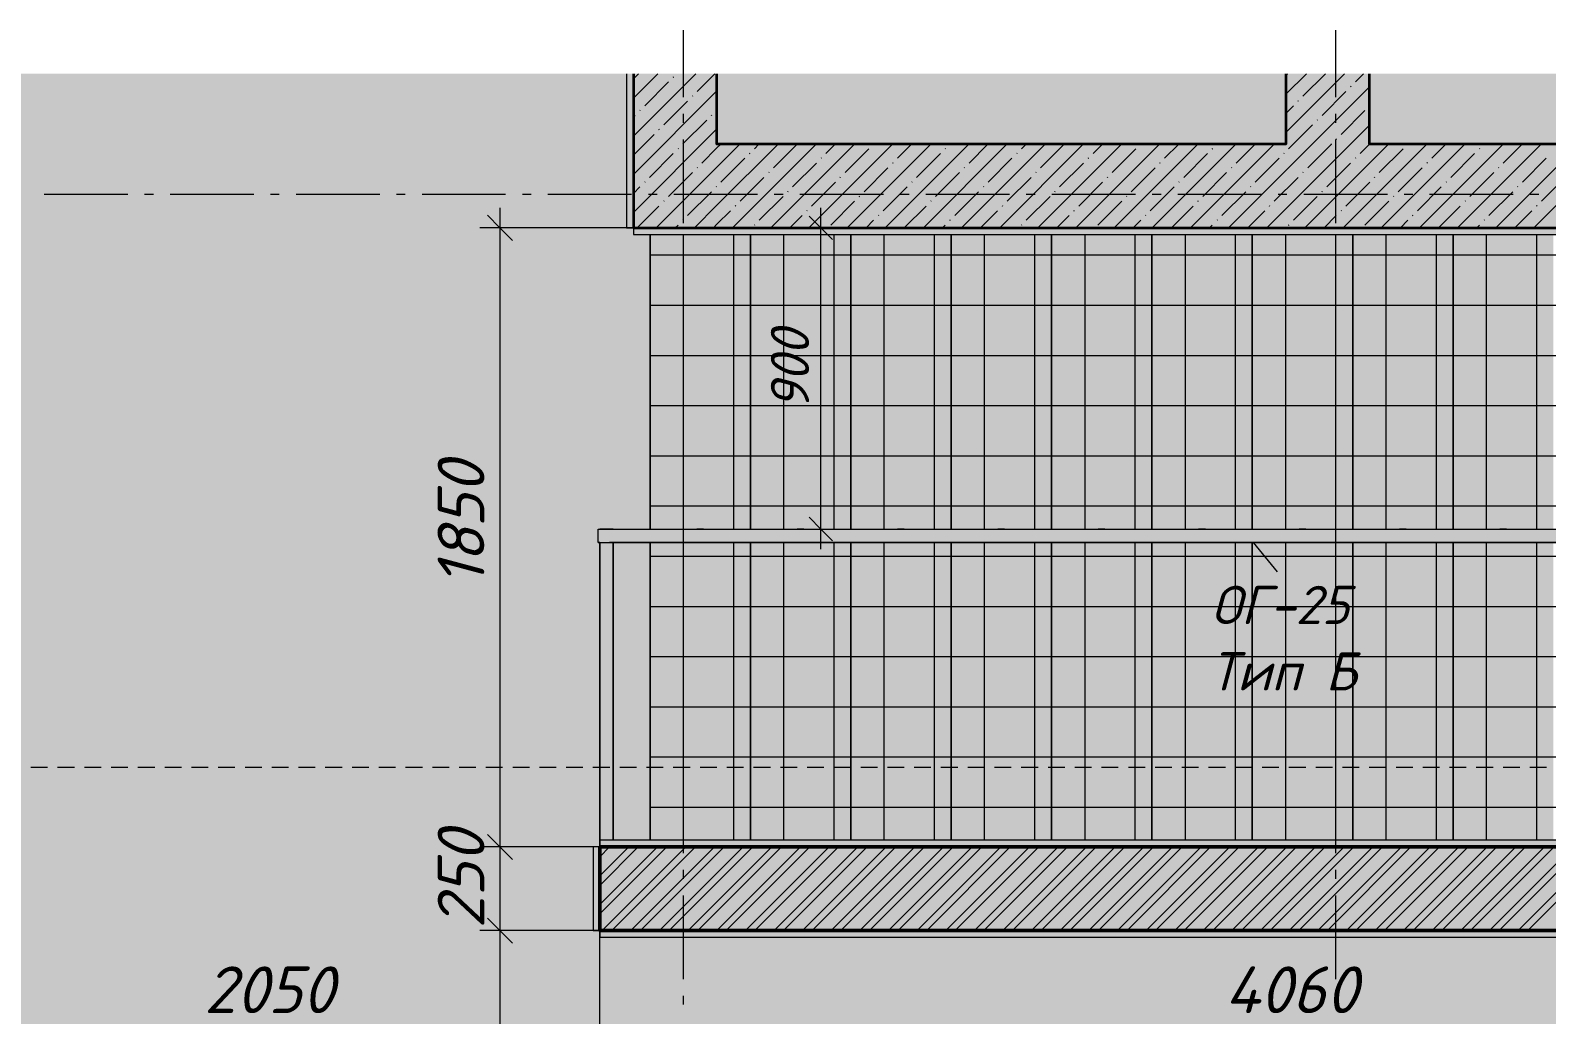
# Model space of a CAD drawing. Header units: millimetres. Extents: x -81576 to 1046824, y -248937 to 691537.
# Drawn here: x -21562 to -12498, y 641404 to 647287 of the extents above; entities that cross this region are included whole.
import ezdxf

# ---------------------------------------------------------------- set-up
doc = ezdxf.new("R2010")
doc.units = ezdxf.units.MM
doc.layers.add('PDF _Геометрия', color=7, linetype='Continuous', true_color=0x1d1d1d)
doc.layers.add('PDF _Сплошная заливка', color=7, linetype='Continuous', true_color=0xffffff)
doc.layers.add('PDF _Текст', color=7, linetype='Continuous')
doc.styles.add('PDF ISOCPEUR Italic', font='isocpeui.ttf')

msp = doc.modelspace()

# ---------------------------------------------------------------- hatches: boundary and pattern name
at = {"layer": 'PDF _Сплошная заливка', "true_color": 0x636466, "transparency": 33554559}
h = msp.add_hatch(color=251, dxfattribs=at)
h.paths.add_polyline_path([(-10406.1, 638384), (-5934, 638384), (-5934, 638586.5), (-23822.4, 638586.5), (-23822.4, 638384), (-14878.2, 638384)], flags=0)
h.paths.add_polyline_path([(-22247.8, 638806.5), (-22247.8, 639306.5), (-22257.8, 639306.5), (-22257.8, 638806.5)], flags=0)
h.paths.add_polyline_path([(-10406.1, 639346.5), (-10076.4, 639346.5), (-10592.5, 640453.2), (-10786.9, 640500.4), (-10503.7, 640632.5), (-10698.1, 640679.7), (-11232.9, 641826.5), (-10057.8, 641826.5), (-10057.8, 641866.5), (-18157.8, 641866.5), (-18157.8, 641906.5), (-18197.8, 641906.5), (-18197.8, 642406.5), (-18157.8, 642406.5), (-18157.8, 644226.5), (-18168.5, 644226.5), (-18168.5, 644306.5), (-17857.8, 644306.5), (-17857.8, 646066.5), (-17957.8, 646066.5), (-17957.8, 646106.5), (-17997.8, 646106.5), (-17997.8, 647027.7), (-22217.8, 647027.7), (-22217.8, 639346.5), (-10503.7, 639346.5)], flags=0)
h.paths.add_polyline_path([(-6497.9, 642925.8), (-6517.8, 643058.4), (-6517.8, 642925.8)], flags=0)
h.paths.add_polyline_path([(-6017.8, 639346.5), (-5934, 639346.5), (-5934, 646066.5), (-6517.8, 646066.5), (-6517.8, 643259.5), (-6447.9, 643259.5), (-6497.9, 642925.8), (-6282, 642925.8), (-6282, 642839.1), (-6517.8, 642839.1), (-6517.8, 639846.5), (-6057.8, 639846.5), (-6057.8, 639806.5), (-6017.8, 639806.5)], flags=0)
h.paths.add_polyline_path([(-23297.8, 639346.5), (-23297.8, 639806.5), (-23257.8, 639806.5), (-23257.8, 639846.5), (-22797.8, 639846.5), (-22797.8, 647027.7), (-23822.4, 647027.7), (-23822.4, 639346.5)], flags=0)
h.paths.add_polyline_path([(-18077.8, 642446.5), (-17857.8, 642446.5), (-17857.8, 644226.5), (-18077.8, 644226.5), (-18077.8, 642705.9)], flags=0)
h.paths.add_polyline_path([(-23240, 642925.8), (-23290, 643259.5), (-23190, 643259.5)], flags=0)
h.paths.add_polyline_path([(-23257.8, 642839.1), (-23455.9, 642839.1), (-23455.9, 642925.8), (-22805.9, 642925.8), (-22805.9, 642839.1)], flags=0)
h.paths.add_polyline_path([(-17457.8, 646606.5), (-14057.8, 646606.5), (-14057.8, 647027.7), (-17457.8, 647027.7)], flags=0)
h.paths.add_polyline_path([(-8170.1, 646606.5), (-7057.8, 646606.5), (-7057.8, 647027.7), (-13557.8, 647027.7), (-13557.8, 646606.5), (-10057.8, 646606.5)], flags=0)
h.paths.add_polyline_path([(-6557.8, 646606.5), (-5934, 646606.5), (-5934, 647027.7), (-6557.8, 647027.7)], flags=0)
for points in [[(-7057.8, 646106.5), (-6557.8, 646106.5), (-6557.8, 646606.5), (-17457.8, 646606.5), (-17457.8, 646106.5), (-8170.1, 646106.5)], [(-7057.8, 646066.5), (-7057.8, 646106.5), (-17957.8, 646106.5), (-17957.8, 646066.5), (-7090.2, 646066.5)], [(-18157.8, 642446.5), (-18077.8, 642446.5), (-18077.8, 644226.5), (-18157.8, 644226.5), (-18157.8, 642705.9)], [(-10057.8, 642406.5), (-10057.8, 642446.5), (-18157.8, 642446.5), (-18157.8, 642406.5), (-10406.1, 642406.5)], [(-14878.2, 641906.5), (-10057.8, 641906.5), (-10057.8, 642406.5), (-18157.8, 642406.5), (-18157.8, 641906.5)], [(-10406.1, 641866.5), (-10057.8, 641866.5), (-10057.8, 641906.5), (-18157.8, 641906.5), (-18157.8, 641866.5), (-10503.7, 641866.5)]]:
    msp.add_hatch(color=251, dxfattribs=at).paths.add_polyline_path(points)
h = msp.add_hatch(color=251, dxfattribs=at)
h.paths.add_polyline_path([(-17857.8, 642446.5), (-17257.8, 642446.5), (-17257.8, 644226.5), (-17857.8, 644226.5), (-17857.8, 642705.9)], flags=0)
h.paths.add_polyline_path([(-17538.6, 644306.5), (-17257.8, 644306.5), (-17257.8, 646066.5), (-17857.8, 646066.5), (-17857.8, 644306.5), (-17544.6, 644306.5)], flags=0)
h = msp.add_hatch(color=251, dxfattribs=at)
h.paths.add_polyline_path([(-17257.8, 642446.5), (-16657.8, 642446.5), (-16657.8, 644226.5), (-17257.8, 644226.5), (-17257.8, 642705.9)], flags=0)
h.paths.add_polyline_path([(-17114.3, 644306.5), (-16657.8, 644306.5), (-16657.8, 646066.5), (-17257.8, 646066.5), (-17257.8, 644306.5)], flags=0)
h = msp.add_hatch(color=251, dxfattribs=at)
h.paths.add_polyline_path([(-16657.8, 642446.5), (-16057.8, 642446.5), (-16057.8, 644226.5), (-16657.8, 644226.5), (-16657.8, 642705.9)], flags=0)
h.paths.add_polyline_path([(-16338.6, 644306.5), (-16057.8, 644306.5), (-16057.8, 646066.5), (-16657.8, 646066.5), (-16657.8, 644306.5), (-16344.6, 644306.5)], flags=0)
h = msp.add_hatch(color=251, dxfattribs=at)
h.paths.add_polyline_path([(-16057.8, 642446.5), (-15457.8, 642446.5), (-15457.8, 644226.5), (-16057.8, 644226.5), (-16057.8, 642705.9)], flags=0)
h.paths.add_polyline_path([(-15738.6, 644306.5), (-15457.8, 644306.5), (-15457.8, 646066.5), (-16057.8, 646066.5), (-16057.8, 644306.5), (-15744.6, 644306.5)], flags=0)
h = msp.add_hatch(color=251, dxfattribs=at)
h.paths.add_polyline_path([(-14857.8, 642446.5), (-14857.8, 644226.5), (-15457.8, 644226.5), (-15457.8, 642446.5), (-14878.2, 642446.5)], flags=0)
h.paths.add_polyline_path([(-15172.6, 644306.5), (-14857.8, 644306.5), (-14857.8, 646066.5), (-15457.8, 646066.5), (-15457.8, 644306.5), (-15178.6, 644306.5)], flags=0)
h = msp.add_hatch(color=251, dxfattribs=at)
h.paths.add_polyline_path([(-14857.8, 642446.5), (-14257.8, 642446.5), (-14257.8, 644226.5), (-14857.8, 644226.5), (-14857.8, 642705.9)], flags=0)
h.paths.add_polyline_path([(-14578.6, 644306.5), (-14257.8, 644306.5), (-14257.8, 646066.5), (-14857.8, 646066.5), (-14857.8, 644306.5)], flags=0)
h = msp.add_hatch(color=251, dxfattribs=at)
h.paths.add_polyline_path([(-14257.8, 642446.5), (-13657.8, 642446.5), (-13657.8, 644226.5), (-14257.8, 644226.5), (-14257.8, 642705.9)], flags=0)
h.paths.add_polyline_path([(-14257.8, 644306.5), (-13657.8, 644306.5), (-13657.8, 646066.5), (-14257.8, 646066.5)], flags=0)
h = msp.add_hatch(color=251, dxfattribs=at)
h.paths.add_polyline_path([(-13657.8, 642446.5), (-13057.8, 642446.5), (-13057.8, 644226.5), (-13657.8, 644226.5), (-13657.8, 642705.9)], flags=0)
h.paths.add_polyline_path([(-13557.8, 644306.5), (-13057.8, 644306.5), (-13057.8, 646066.5), (-13657.8, 646066.5), (-13657.8, 644306.5)], flags=0)
h = msp.add_hatch(color=251, dxfattribs=at)
h.paths.add_polyline_path([(-12457.8, 642446.5), (-12457.8, 644226.5), (-13057.8, 644226.5), (-13057.8, 642446.5)], flags=0)
h.paths.add_polyline_path([(-12457.8, 644306.5), (-12457.8, 646066.5), (-13057.8, 646066.5), (-13057.8, 644306.5), (-12642.2, 644306.5)], flags=0)

# ---------------------------------------------------------------- linework, layer by layer
at = {"layer": 'PDF _Геометрия', "color": 7, "lineweight": 9}
for points in [[(-17657.8, 646887.4), (-17657.8, 647286.7)], [(-13757.8, 646887.4), (-13757.8, 647286.7)], [(-17657.8, 646734.5), (-17657.8, 646787.4)], [(-13757.8, 646734.5), (-13757.8, 646787.4)], [(-17657.8, 646134.5), (-17657.8, 646634.5)], [(-13757.8, 646134.5), (-13757.8, 646634.5)], [(-20979.8, 646306.5), (-21479.8, 646306.5)], [(-20826.9, 646306.5), (-20879.8, 646306.5)], [(-20226.9, 646306.5), (-20726.9, 646306.5)], [(-20074, 646306.5), (-20126.9, 646306.5)], [(-19474, 646306.5), (-19974, 646306.5)], [(-19321.1, 646306.5), (-19374, 646306.5)], [(-18721.1, 646306.5), (-19221.1, 646306.5)], [(-18568.2, 646306.5), (-18621.1, 646306.5)], [(-17968.2, 646306.5), (-18468.2, 646306.5)], [(-17815.3, 646306.5), (-17868.2, 646306.5)], [(-17215.3, 646306.5), (-17715.3, 646306.5)], [(-17062.3, 646306.5), (-17115.3, 646306.5)], [(-16462.3, 646306.5), (-16962.3, 646306.5)], [(-16309.4, 646306.5), (-16362.3, 646306.5)], [(-15709.4, 646306.5), (-16209.4, 646306.5)], [(-15556.5, 646306.5), (-15609.4, 646306.5)], [(-14956.5, 646306.5), (-15456.5, 646306.5)], [(-14803.6, 646306.5), (-14856.5, 646306.5)], [(-14203.6, 646306.5), (-14703.6, 646306.5)], [(-14050.7, 646306.5), (-14103.6, 646306.5)], [(-13450.7, 646306.5), (-13950.7, 646306.5)], [(-13297.8, 646306.5), (-13350.7, 646306.5)], [(-12697.8, 646306.5), (-13197.8, 646306.5)], [(-12544.8, 646306.5), (-12597.8, 646306.5)], [(-18755.2, 646226.5), (-18755.2, 642406.5), (-18755.2, 641906.5), (-18755.2, 639186.5)], [(-16907.1, 646176.5), (-16837.1, 646106.5), (-16767.1, 646036.5)], [(-16837.1, 644186.5), (-16837.1, 646226.5)], [(-17857.8, 646106.5), (-18755.2, 646106.5), (-18875.2, 646106.5)], [(-16936.1, 646106.5), (-16837.1, 646106.5), (-16717.1, 646106.5)], [(-17657.8, 644306.5), (-17657.8, 646066.5)], [(-17657.8, 645981.6), (-17657.8, 646034.5)], [(-17357.8, 644306.5), (-17357.8, 646066.5)], [(-17057.8, 644306.5), (-17057.8, 646066.5)], [(-16757.8, 644306.5), (-16757.8, 646066.5)], [(-16457.8, 644306.5), (-16457.8, 646066.5)], [(-16157.8, 644306.5), (-16157.8, 646066.5)], [(-15857.8, 644306.5), (-15857.8, 646066.5)], [(-15557.8, 644306.5), (-15557.8, 646066.5)], [(-15257.8, 644306.5), (-15257.8, 646066.5)], [(-14957.8, 644306.5), (-14957.8, 646066.5)], [(-14657.8, 644306.5), (-14657.8, 646066.5)], [(-14357.8, 644306.5), (-14357.8, 646066.5)], [(-14057.8, 644306.5), (-14057.8, 646066.5)], [(-13757.8, 644306.5), (-13757.8, 646066.5)], [(-13757.8, 645981.6), (-13757.8, 646034.5)], [(-13457.8, 644306.5), (-13457.8, 646066.5)], [(-13157.8, 644306.5), (-13157.8, 646066.5)], [(-12857.8, 644306.5), (-12857.8, 646066.5)], [(-12557.8, 644306.5), (-12557.8, 646066.5)], [(-17857.8, 645944.4), (-17257.8, 645944.4), (-16657.8, 645944.4), (-16057.8, 645944.4), (-15457.8, 645944.4), (-14857.8, 645944.4), (-14257.8, 645944.4), (-13657.8, 645944.4), (-13057.8, 645944.4), (-12457.8, 645944.4), (-11857.8, 645944.4), (-11257.8, 645944.4), (-10657.8, 645944.4), (-10057.8, 645944.4), (-7097.8, 645944.4)], [(-17657.8, 645381.6), (-17657.8, 645881.6)], [(-13757.8, 645381.6), (-13757.8, 645881.6)], [(-17857.8, 645644.4), (-17257.8, 645644.4), (-16657.8, 645644.4), (-16057.8, 645644.4), (-15457.8, 645644.4), (-14857.8, 645644.4), (-14257.8, 645644.4), (-13657.8, 645644.4), (-13057.8, 645644.4), (-12457.8, 645644.4), (-11857.8, 645644.4), (-11257.8, 645644.4), (-10657.8, 645644.4), (-10057.8, 645644.4), (-7097.8, 645644.4)], [(-17857.8, 645344.4), (-17257.8, 645344.4), (-16657.8, 645344.4), (-16057.8, 645344.4), (-15457.8, 645344.4), (-14857.8, 645344.4), (-14257.8, 645344.4), (-13657.8, 645344.4), (-13057.8, 645344.4), (-12457.8, 645344.4), (-11857.8, 645344.4), (-11257.8, 645344.4), (-10657.8, 645344.4), (-10057.8, 645344.4), (-7097.8, 645344.4)], [(-17657.8, 645228.6), (-17657.8, 645281.6)], [(-13757.8, 645228.6), (-13757.8, 645281.6)], [(-17657.8, 644628.6), (-17657.8, 645128.6)], [(-13757.8, 644628.6), (-13757.8, 645128.6)], [(-17857.8, 645044.4), (-17257.8, 645044.4), (-16657.8, 645044.4), (-16057.8, 645044.4), (-15457.8, 645044.4), (-14857.8, 645044.4), (-14257.8, 645044.4), (-13657.8, 645044.4), (-13057.8, 645044.4), (-12457.8, 645044.4), (-11857.8, 645044.4), (-11257.8, 645044.4), (-10657.8, 645044.4), (-10057.8, 645044.4), (-7097.8, 645044.4)], [(-17857.8, 644744.4), (-17257.8, 644744.4), (-16657.8, 644744.4), (-16057.8, 644744.4), (-15457.8, 644744.4), (-14857.8, 644744.4), (-14257.8, 644744.4), (-13657.8, 644744.4), (-13057.8, 644744.4), (-12457.8, 644744.4), (-11857.8, 644744.4), (-11257.8, 644744.4), (-10657.8, 644744.4), (-10057.8, 644744.4), (-7097.8, 644744.4)], [(-17657.8, 644475.7), (-17657.8, 644528.6)], [(-13757.8, 644475.7), (-13757.8, 644528.6)], [(-17857.8, 644444.4), (-17257.8, 644444.4), (-16657.8, 644444.4), (-16057.8, 644444.4), (-15457.8, 644444.4), (-14857.8, 644444.4), (-14257.8, 644444.4), (-13657.8, 644444.4), (-13057.8, 644444.4), (-12457.8, 644444.4), (-11857.8, 644444.4), (-11257.8, 644444.4), (-10657.8, 644444.4), (-10057.8, 644444.4), (-7097.8, 644444.4)], [(-17657.8, 643875.7), (-17657.8, 644375.7)], [(-16907.1, 644376.5), (-16837.1, 644306.5), (-16767.1, 644236.5)], [(-13757.8, 643875.7), (-13757.8, 644375.7)], [(-18157.8, 644226.5), (-18157.8, 642406.5), (-18157.8, 644226.5), (-18168.5, 644226.5), (-18168.5, 644306.5), (-18148.8, 644306.5), (-10348.8, 644306.5)], [(-18168.5, 644306.5), (-10368.5, 644306.5)], [(-18077.8, 644306.5), (-18157.8, 644306.5), (-18077.8, 644306.5)], [(-16936.1, 644306.5), (-16837.1, 644306.5), (-16717.1, 644306.5)], [(-18168.5, 644226.5), (-10368.5, 644226.5)], [(-10348.8, 644226.5), (-18100.4, 644226.5)], [(-17657.8, 642446.5), (-17657.8, 644226.5)], [(-17357.8, 642446.5), (-17357.8, 644226.5)], [(-17057.8, 642446.5), (-17057.8, 644226.5)], [(-16757.8, 642446.5), (-16757.8, 644226.5)], [(-16457.8, 642446.5), (-16457.8, 644226.5)], [(-16157.8, 642446.5), (-16157.8, 644226.5)], [(-15857.8, 642446.5), (-15857.8, 644226.5)], [(-15557.8, 642446.5), (-15557.8, 644226.5)], [(-15257.8, 642446.5), (-15257.8, 644226.5)], [(-14957.8, 642446.5), (-14957.8, 644226.5)], [(-14657.8, 642446.5), (-14657.8, 644226.5)], [(-14357.8, 642446.5), (-14357.8, 644226.5)], [(-14253.5, 644226.5), (-14108.6, 644051.2)], [(-14057.8, 642446.5), (-14057.8, 644226.5)], [(-13757.8, 642446.5), (-13757.8, 644226.5)], [(-13457.8, 642446.5), (-13457.8, 644226.5)], [(-13157.8, 642446.5), (-13157.8, 644226.5)], [(-12857.8, 642446.5), (-12857.8, 644226.5)], [(-12557.8, 642446.5), (-12557.8, 644226.5)], [(-17857.8, 644144.4), (-17257.8, 644144.4), (-16657.8, 644144.4), (-16057.8, 644144.4), (-15457.8, 644144.4), (-14857.8, 644144.4), (-14257.8, 644144.4), (-13657.8, 644144.4), (-13057.8, 644144.4), (-12457.8, 644144.4), (-11857.8, 644144.4), (-11257.8, 644144.4), (-10657.8, 644144.4), (-10057.8, 644144.4), (-7097.8, 644144.4)], [(-18077.8, 643976.5), (-18077.8, 643936.5), (-18077.8, 643976.5)], [(-17857.8, 643844.4), (-17257.8, 643844.4), (-16657.8, 643844.4), (-16057.8, 643844.4), (-15457.8, 643844.4), (-14857.8, 643844.4), (-14257.8, 643844.4), (-13657.8, 643844.4), (-13057.8, 643844.4), (-12457.8, 643844.4), (-11857.8, 643844.4), (-11257.8, 643844.4), (-10657.8, 643844.4), (-10057.8, 643844.4), (-7097.8, 643844.4)], [(-17657.8, 643722.8), (-17657.8, 643775.7)], [(-13757.8, 643722.8), (-13757.8, 643775.7)], [(-17657.8, 643122.8), (-17657.8, 643622.8)], [(-13757.8, 643122.8), (-13757.8, 643622.8)], [(-17857.8, 643544.4), (-17257.8, 643544.4), (-16657.8, 643544.4), (-16057.8, 643544.4), (-15457.8, 643544.4), (-14857.8, 643544.4), (-14257.8, 643544.4), (-13657.8, 643544.4), (-13057.8, 643544.4), (-12457.8, 643544.4), (-11857.8, 643544.4), (-11257.8, 643544.4), (-10657.8, 643544.4), (-10057.8, 643544.4), (-7097.8, 643544.4)], [(-18077.8, 643376.5), (-18077.8, 643336.5), (-18077.8, 643376.5)], [(-17857.8, 643244.4), (-17257.8, 643244.4), (-16657.8, 643244.4), (-16057.8, 643244.4), (-15457.8, 643244.4), (-14857.8, 643244.4), (-14257.8, 643244.4), (-13657.8, 643244.4), (-13057.8, 643244.4), (-12457.8, 643244.4), (-11857.8, 643244.4), (-11257.8, 643244.4), (-10657.8, 643244.4), (-10057.8, 643244.4), (-7097.8, 643244.4)], [(-17657.8, 642969.9), (-17657.8, 643022.8)], [(-13757.8, 642969.9), (-13757.8, 643022.8)], [(-17857.8, 642944.4), (-17257.8, 642944.4), (-16657.8, 642944.4), (-16057.8, 642944.4), (-15457.8, 642944.4), (-14857.8, 642944.4), (-14257.8, 642944.4), (-13657.8, 642944.4), (-13057.8, 642944.4), (-12457.8, 642944.4), (-11857.8, 642944.4), (-11257.8, 642944.4), (-10657.8, 642944.4), (-10057.8, 642944.4), (-7097.8, 642944.4)], [(-17657.8, 642369.9), (-17657.8, 642869.9)], [(-13757.8, 642369.9), (-13757.8, 642869.9)], [(-18077.8, 642776.5), (-18077.8, 642736.5), (-18077.8, 642776.5)], [(-17857.8, 642644.4), (-17257.8, 642644.4), (-16657.8, 642644.4), (-16057.8, 642644.4), (-15457.8, 642644.4), (-14857.8, 642644.4), (-14257.8, 642644.4), (-13657.8, 642644.4), (-13057.8, 642644.4), (-12457.8, 642644.4), (-11857.8, 642644.4), (-11257.8, 642644.4), (-10657.8, 642644.4), (-10057.8, 642644.4), (-7097.8, 642644.4)], [(-18157.8, 642406.5), (-18755.2, 642406.5), (-18875.2, 642406.5)], [(-17657.8, 642217), (-17657.8, 642269.9)], [(-13757.8, 642217), (-13757.8, 642269.9)], [(-17657.8, 641617), (-17657.8, 642117)], [(-13757.8, 641617), (-13757.8, 642117)], [(-18157.8, 641200.3), (-18157.8, 641320.3), (-18157.8, 641906.5), (-18755.2, 641906.5), (-18875.2, 641906.5)], [(-17657.8, 641464.1), (-17657.8, 641517)], [(-13757.8, 641464.1), (-13757.8, 641517)]]:
    msp.add_lwpolyline(points, dxfattribs=at)
at = {"layer": 'PDF _Геометрия', "color": 7, "lineweight": 35}
for points in [[(-17957.8, 647027.7), (-17957.8, 646106.5), (-17457.8, 646106.5), (-7057.8, 646106.5), (-7057.8, 639306.5), (-22247.8, 639306.5), (-22247.8, 638806.5), (-6557.8, 638806.5), (-5934, 638806.5)], [(-14057.8, 647027.7), (-14057.8, 646606.5), (-17457.8, 646606.5), (-17457.8, 647027.7)], [(-7057.8, 647027.7), (-7057.8, 646606.5), (-13557.8, 646606.5), (-13557.8, 647027.7)]]:
    msp.add_lwpolyline(points, dxfattribs=at)
at = {"layer": 'PDF _Геометрия', "color": 7, "lineweight": 15}
msp.add_lwpolyline([(-17997.8, 647027.7), (-17997.8, 646106.5), (-17957.8, 646106.5), (-17957.8, 647027.7)], dxfattribs=at)
at = {"layer": 'PDF _Геометрия', "color": 250, "lineweight": 9, "true_color": 0x2c2c2c}
for points in [[(-17957.8, 646882), (-17812.1, 647027.7)], [(-17957.8, 646653.9), (-17584, 647027.7)], [(-17957.8, 646996.1), (-17926.1, 647027.7)], [(-17719, 647006.8), (-17716.6, 647009.1)], [(-17576.4, 646921.2), (-17470, 647027.7)], [(-14057.8, 646904.4), (-13934.4, 647027.7)], [(-14057.8, 646676.3), (-13706.3, 647027.7)], [(-14057.8, 647018.4), (-14048.5, 647027.7)], [(-13955.4, 646892.7), (-13820.4, 647027.7)], [(-13641.7, 646978.2), (-13592.3, 647027.7)], [(-17957.8, 646425.8), (-17457.8, 646925.8)], [(-17890.1, 646835.7), (-17747.5, 646978.2)], [(-14399.5, 646106.5), (-13899.5, 646606.5), (-13557.8, 646948.2)], [(-13841.3, 646778.7), (-13698.8, 646921.2)], [(-13670.2, 646949.7), (-13667.9, 646952.1)], [(-17918.6, 646807.2), (-17916.2, 646809.5)], [(-17776, 646721.6), (-17633.5, 646864.2)], [(-17604.9, 646892.7), (-17602.6, 646895.1)], [(-17462.4, 646807.2), (-17457.8, 646811.8)], [(-14057.8, 646790.3), (-14012.4, 646835.7)], [(-13983.9, 646864.2), (-13981.5, 646866.6)], [(-17957.8, 646768), (-17947.1, 646778.7)], [(-17662, 646607.6), (-17519.4, 646750.1)], [(-17490.9, 646778.7), (-17488.5, 646781)], [(-14171.4, 646106.5), (-13671.4, 646606.5), (-13557.8, 646720.1)], [(-14040.9, 646579.1), (-14013.5, 646606.5), (-13898.3, 646721.6)], [(-13869.8, 646750.1), (-13867.5, 646752.5)], [(-13727.3, 646664.6), (-13584.7, 646807.2)], [(-17957.8, 646197.7), (-17457.8, 646697.7)], [(-17957.8, 646539.9), (-17833, 646664.6)], [(-17804.5, 646693.1), (-17802.2, 646695.5)], [(-13755.8, 646636.1), (-13753.4, 646638.5)], [(-17861.6, 646408), (-17719, 646550.6)], [(-17820.9, 646106.5), (-17457.8, 646469.6), (-17320.9, 646606.5)], [(-17690.5, 646579.1), (-17688.1, 646581.4)], [(-17592.9, 646106.5), (-17457.8, 646241.5), (-17092.8, 646606.5)], [(-17547.9, 646493.5), (-17457.8, 646583.7), (-17435, 646606.5)], [(-17364.8, 646106.5), (-16864.8, 646606.5)], [(-17262.8, 646550.6), (-17260.4, 646552.9)], [(-17234.3, 646579.1), (-17206.9, 646606.5)], [(-17136.7, 646106.5), (-16636.7, 646606.5)], [(-17120.2, 646465), (-16978.8, 646606.5)], [(-16908.6, 646106.5), (-16408.6, 646606.5)], [(-16806.6, 646550.6), (-16750.7, 646606.5)], [(-16692.5, 646436.5), (-16550, 646579.1)], [(-16680.5, 646106.5), (-16180.5, 646606.5)], [(-16452.4, 646106.5), (-15952.4, 646606.5)], [(-16378.9, 646522), (-16294.5, 646606.5)], [(-16264.9, 646408), (-16122.3, 646550.6)], [(-16224.3, 646106.5), (-15724.3, 646606.5)], [(-16093.8, 646579.1), (-16091.4, 646581.4)], [(-15996.2, 646106.5), (-15496.2, 646606.5)], [(-15951.2, 646493.5), (-15838.3, 646606.5)], [(-15768.1, 646106.5), (-15268.1, 646606.5)], [(-15666.1, 646550.6), (-15663.7, 646552.9)], [(-15637.6, 646579.1), (-15610.2, 646606.5)], [(-15540, 646106.5), (-15040, 646606.5)], [(-15523.5, 646465), (-15382.1, 646606.5)], [(-15311.9, 646106.5), (-14811.9, 646606.5)], [(-15209.9, 646550.6), (-15154, 646606.5)], [(-15095.9, 646436.5), (-14953.3, 646579.1)], [(-15083.8, 646106.5), (-14583.8, 646606.5)], [(-14855.7, 646106.5), (-14355.7, 646606.5)], [(-14782.2, 646522), (-14697.8, 646606.5)], [(-14668.2, 646408), (-14525.6, 646550.6)], [(-14627.6, 646106.5), (-14127.6, 646606.5)], [(-14497.1, 646579.1), (-14494.7, 646581.4)], [(-14354.5, 646493.5), (-14241.6, 646606.5)], [(-14069.4, 646550.6), (-14067, 646552.9)], [(-13943.3, 646106.5), (-13443.3, 646606.5)], [(-13926.9, 646465), (-13785.4, 646606.5), (-13784.3, 646607.6)], [(-13715.2, 646106.5), (-13215.2, 646606.5)], [(-13613.2, 646550.6), (-13557.3, 646606.5)], [(-13499.2, 646436.5), (-13356.6, 646579.1)], [(-13487.1, 646106.5), (-12987.1, 646606.5)], [(-13259, 646106.5), (-12759, 646606.5)], [(-13185.5, 646522), (-13101.1, 646606.5)], [(-13071.5, 646408), (-12928.9, 646550.6)], [(-13030.9, 646106.5), (-12530.9, 646606.5)], [(-12900.4, 646579.1), (-12898, 646581.4)], [(-12802.8, 646106.5), (-12302.8, 646606.5)], [(-12757.8, 646493.5), (-12644.9, 646606.5)], [(-12574.7, 646106.5), (-12074.7, 646606.5)], [(-17576.4, 646465), (-17574.1, 646467.4)], [(-17433.9, 646379.5), (-17291.3, 646522)], [(-17006.2, 646351), (-16863.6, 646493.5)], [(-16835.1, 646522), (-16832.7, 646524.4)], [(-16578.5, 646322.5), (-16435.9, 646465)], [(-16407.4, 646493.5), (-16405.1, 646495.9)], [(-15979.7, 646465), (-15977.4, 646467.4)], [(-15837.2, 646379.5), (-15694.6, 646522)], [(-15409.5, 646351), (-15266.9, 646493.5)], [(-15238.4, 646522), (-15236, 646524.4)], [(-14981.8, 646322.5), (-14839.2, 646465)], [(-14810.7, 646493.5), (-14808.4, 646495.9)], [(-14383.1, 646465), (-14380.7, 646467.4)], [(-14240.5, 646379.5), (-14097.9, 646522)], [(-13812.8, 646351), (-13670.2, 646493.5)], [(-13641.7, 646522), (-13639.4, 646524.4)], [(-13385.1, 646322.5), (-13242.6, 646465)], [(-13214, 646493.5), (-13211.7, 646495.9)], [(-12786.4, 646465), (-12784, 646467.4)], [(-12643.8, 646379.5), (-12501.2, 646522)], [(-17890.1, 646379.5), (-17887.7, 646381.9)], [(-17747.5, 646293.9), (-17604.9, 646436.5)], [(-17319.8, 646265.4), (-17177.3, 646408)], [(-17148.7, 646436.5), (-17146.4, 646438.9)], [(-16892.1, 646236.9), (-16749.6, 646379.5)], [(-16721.1, 646408), (-16718.7, 646410.4)], [(-16293.4, 646379.5), (-16291, 646381.9)], [(-16150.8, 646293.9), (-16008.3, 646436.5)], [(-15723.1, 646265.4), (-15580.6, 646408)], [(-15552.1, 646436.5), (-15549.7, 646438.9)], [(-15295.4, 646236.9), (-15152.9, 646379.5)], [(-15124.4, 646408), (-15122, 646410.4)], [(-14696.7, 646379.5), (-14694.3, 646381.9)], [(-14554.1, 646293.9), (-14411.6, 646436.5)], [(-14126.4, 646265.4), (-13983.9, 646408)], [(-13955.4, 646436.5), (-13953, 646438.9)], [(-13698.8, 646236.9), (-13556.2, 646379.5)], [(-13527.7, 646408), (-13525.3, 646410.4)], [(-13100, 646379.5), (-13097.6, 646381.9)], [(-12957.4, 646293.9), (-12814.9, 646436.5)], [(-12529.7, 646265.4), (-12387.2, 646408)], [(-17957.8, 646311.8), (-17918.6, 646351)], [(-17776, 646265.4), (-17773.6, 646267.8)], [(-17633.5, 646179.9), (-17490.9, 646322.5)], [(-17462.4, 646351), (-17460, 646353.3)], [(-17205.8, 646151.4), (-17063.2, 646293.9)], [(-17034.7, 646322.5), (-17032.3, 646324.8)], [(-16778.1, 646122.9), (-16635.5, 646265.4)], [(-16607, 646293.9), (-16604.6, 646296.3)], [(-16464.5, 646208.4), (-16321.9, 646351)], [(-16179.3, 646265.4), (-16177, 646267.8)], [(-16036.8, 646179.9), (-15894.2, 646322.5)], [(-15865.7, 646351), (-15863.3, 646353.3)], [(-15609.1, 646151.4), (-15466.5, 646293.9)], [(-15438, 646322.5), (-15435.6, 646324.8)], [(-15181.4, 646122.9), (-15038.8, 646265.4)], [(-15010.3, 646293.9), (-15008, 646296.3)], [(-14867.8, 646208.4), (-14725.2, 646351)], [(-14582.6, 646265.4), (-14580.3, 646267.8)], [(-14440.1, 646179.9), (-14297.5, 646322.5)], [(-14269, 646351), (-14266.6, 646353.3)], [(-14012.4, 646151.4), (-13869.8, 646293.9)], [(-13841.3, 646322.5), (-13838.9, 646324.8)], [(-13584.7, 646122.9), (-13442.1, 646265.4)], [(-13413.6, 646293.9), (-13411.3, 646296.3)], [(-13271.1, 646208.4), (-13128.5, 646351)], [(-12985.9, 646265.4), (-12983.6, 646267.8)], [(-12843.4, 646179.9), (-12700.8, 646322.5)], [(-12672.3, 646351), (-12669.9, 646353.3)], [(-17935, 646106.5), (-17804.5, 646236.9)], [(-17478.8, 646106.5), (-17457.8, 646127.5), (-17376.8, 646208.4)], [(-17348.3, 646236.9), (-17346, 646239.3)], [(-17022.6, 646106.5), (-16949.2, 646179.9)], [(-16920.6, 646208.4), (-16918.3, 646210.8)], [(-16493, 646179.9), (-16490.6, 646182.3)], [(-16338.3, 646106.5), (-16207.8, 646236.9)], [(-15882.1, 646106.5), (-15780.2, 646208.4)], [(-15751.6, 646236.9), (-15749.3, 646239.3)], [(-15425.9, 646106.5), (-15352.5, 646179.9)], [(-15324, 646208.4), (-15321.6, 646210.8)], [(-14896.3, 646179.9), (-14893.9, 646182.3)], [(-14741.6, 646106.5), (-14611.1, 646236.9)], [(-14285.4, 646106.5), (-14183.5, 646208.4)], [(-14155, 646236.9), (-14152.6, 646239.3)], [(-13829.2, 646106.5), (-13755.8, 646179.9)], [(-13727.3, 646208.4), (-13724.9, 646210.8)], [(-13299.6, 646179.9), (-13297.2, 646182.3)], [(-13144.9, 646106.5), (-13014.5, 646236.9)], [(-12688.7, 646106.5), (-12586.8, 646208.4)], [(-12558.3, 646236.9), (-12555.9, 646239.3)], [(-17706.9, 646106.5), (-17690.5, 646122.9)], [(-17662, 646151.4), (-17659.6, 646153.8)], [(-17234.3, 646122.9), (-17231.9, 646125.2)], [(-16566.4, 646106.5), (-16521.5, 646151.4)], [(-16110.2, 646106.5), (-16093.8, 646122.9)], [(-16065.3, 646151.4), (-16062.9, 646153.8)], [(-15637.6, 646122.9), (-15635.2, 646125.2)], [(-14969.7, 646106.5), (-14924.8, 646151.4)], [(-14513.5, 646106.5), (-14497.1, 646122.9)], [(-14468.6, 646151.4), (-14466.2, 646153.8)], [(-14040.9, 646122.9), (-14038.5, 646125.2)], [(-13373, 646106.5), (-13328.1, 646151.4)], [(-12916.8, 646106.5), (-12900.4, 646122.9)], [(-12871.9, 646151.4), (-12869.5, 646153.8)], [(-18157.8, 642405.2), (-18156.5, 642406.5)], [(-18157.8, 642234.1), (-17985.4, 642406.5)], [(-18157.8, 642063), (-17814.3, 642406.5)], [(-18157.8, 642348.2), (-18099.5, 642406.5)], [(-18157.8, 642177.1), (-17928.4, 642406.5)], [(-18157.8, 642006), (-17757.3, 642406.5)], [(-18143.3, 641906.5), (-17643.3, 642406.5)], [(-18086.2, 641906.5), (-17586.2, 642406.5)], [(-17972.2, 641906.5), (-17472.2, 642406.5)], [(-17915.2, 641906.5), (-17415.2, 642406.5)], [(-17801.1, 641906.5), (-17301.1, 642406.5)], [(-17744.1, 641906.5), (-17244.1, 642406.5)], [(-17630.1, 641906.5), (-17130.1, 642406.5)], [(-17573, 641906.5), (-17073, 642406.5)], [(-17459, 641906.5), (-16959, 642406.5)], [(-17402, 641906.5), (-16902, 642406.5)], [(-17287.9, 641906.5), (-16787.9, 642406.5)], [(-17230.9, 641906.5), (-16730.9, 642406.5)], [(-17116.8, 641906.5), (-16616.8, 642406.5)], [(-17059.8, 641906.5), (-16559.8, 642406.5)], [(-16945.8, 641906.5), (-16445.8, 642406.5)], [(-16888.7, 641906.5), (-16388.7, 642406.5)], [(-16774.7, 641906.5), (-16274.7, 642406.5)], [(-16717.7, 641906.5), (-16217.7, 642406.5)], [(-16603.6, 641906.5), (-16103.6, 642406.5)], [(-16546.6, 641906.5), (-16046.6, 642406.5)], [(-16432.5, 641906.5), (-15932.5, 642406.5)], [(-16375.5, 641906.5), (-15875.5, 642406.5)], [(-16261.5, 641906.5), (-15761.5, 642406.5)], [(-16204.4, 641906.5), (-15704.4, 642406.5)], [(-16090.4, 641906.5), (-15590.4, 642406.5)], [(-16033.4, 641906.5), (-15533.4, 642406.5)], [(-15919.3, 641906.5), (-15419.3, 642406.5)], [(-15862.3, 641906.5), (-15362.3, 642406.5)], [(-15748.2, 641906.5), (-15248.2, 642406.5)], [(-15691.2, 641906.5), (-15191.2, 642406.5)], [(-15577.2, 641906.5), (-15077.2, 642406.5)], [(-15520.1, 641906.5), (-15020.1, 642406.5)], [(-15406.1, 641906.5), (-14906.1, 642406.5)], [(-15349.1, 641906.5), (-14849.1, 642406.5)], [(-15235, 641906.5), (-14735, 642406.5)], [(-15178, 641906.5), (-14678, 642406.5)], [(-15063.9, 641906.5), (-14563.9, 642406.5)], [(-15006.9, 641906.5), (-14506.9, 642406.5)], [(-14892.9, 641906.5), (-14392.9, 642406.5)], [(-14835.8, 641906.5), (-14335.8, 642406.5)], [(-14721.8, 641906.5), (-14221.8, 642406.5)], [(-14664.8, 641906.5), (-14164.8, 642406.5)], [(-14550.7, 641906.5), (-14050.7, 642406.5)], [(-14493.7, 641906.5), (-13993.7, 642406.5)], [(-14379.6, 641906.5), (-13879.6, 642406.5)], [(-14322.6, 641906.5), (-13822.6, 642406.5)], [(-14208.6, 641906.5), (-13708.6, 642406.5)], [(-14151.5, 641906.5), (-13651.5, 642406.5)], [(-14037.5, 641906.5), (-13537.5, 642406.5)], [(-13980.5, 641906.5), (-13480.5, 642406.5)], [(-13866.4, 641906.5), (-13366.4, 642406.5)], [(-13809.4, 641906.5), (-13309.4, 642406.5)], [(-13695.4, 641906.5), (-13195.3, 642406.5)], [(-13638.3, 641906.5), (-13138.3, 642406.5)], [(-13524.3, 641906.5), (-13024.3, 642406.5)], [(-13467.3, 641906.5), (-12967.3, 642406.5)], [(-13353.2, 641906.5), (-12853.2, 642406.5)], [(-13296.2, 641906.5), (-12796.2, 642406.5)], [(-13182.1, 641906.5), (-12682.1, 642406.5)], [(-13125.1, 641906.5), (-12625.1, 642406.5)], [(-13011.1, 641906.5), (-12511.1, 642406.5)], [(-12954, 641906.5), (-12454, 642406.5)], [(-12840, 641906.5), (-12340, 642406.5)], [(-12783, 641906.5), (-12283, 642406.5)], [(-12668.9, 641906.5), (-12168.9, 642406.5)], [(-12611.9, 641906.5), (-12111.9, 642406.5)]]:
    msp.add_lwpolyline(points, dxfattribs=at)
at = {"layer": 'PDF _Геометрия', "color": 7, "lineweight": 20}
for points in [[(-18680.2, 646031.5), (-18755.2, 646106.5), (-18830.2, 646181.5)], [(-18680.2, 642331.5), (-18755.2, 642406.5), (-18830.2, 642481.5)], [(-18680.2, 641831.5), (-18755.2, 641906.5), (-18830.2, 641981.5)]]:
    msp.add_lwpolyline(points, dxfattribs=at)
at = {"layer": 'PDF _Геометрия', "color": 7, "lineweight": 15}
for points in [[(-17957.8, 646066.5), (-7057.8, 646066.5), (-7057.8, 646106.5), (-17957.8, 646106.5)], [(-18197.8, 642406.5), (-18197.8, 641906.5), (-18157.8, 641906.5), (-18157.8, 642406.5)], [(-10057.8, 642446.5), (-18157.8, 642446.5), (-18157.8, 642406.5), (-10057.8, 642406.5)], [(-18157.8, 641866.5), (-10057.8, 641866.5), (-10057.8, 641906.5), (-18157.8, 641906.5)]]:
    msp.add_lwpolyline(points, close=True, dxfattribs=at)
at = {"layer": 'PDF _Геометрия', "color": 7, "lineweight": 9}
for points in [[(-17857.8, 644306.5), (-17857.8, 646066.5)], [(-17257.8, 644306.5), (-17257.8, 646066.5)], [(-16657.8, 644306.5), (-16657.8, 646066.5)], [(-16057.8, 644306.5), (-16057.8, 646066.5)], [(-15457.8, 644306.5), (-15457.8, 646066.5)], [(-14857.8, 644306.5), (-14857.8, 646066.5)], [(-14257.8, 644306.5), (-14257.8, 646066.5)], [(-13657.8, 644306.5), (-13657.8, 646066.5)], [(-13057.8, 644306.5), (-13057.8, 646066.5)], [(-17538.6, 644306.5), (-17578.6, 644306.5)], [(-16938.6, 644306.5), (-16978.6, 644306.5)], [(-16338.6, 644306.5), (-16378.6, 644306.5)], [(-15738.6, 644306.5), (-15778.6, 644306.5)], [(-15138.6, 644306.5), (-15178.6, 644306.5)], [(-14538.6, 644306.5), (-14578.6, 644306.5)], [(-13938.6, 644306.5), (-13978.6, 644306.5)], [(-13338.6, 644306.5), (-13378.6, 644306.5)], [(-12738.6, 644306.5), (-12778.6, 644306.5)], [(-18077.8, 644226.5), (-18077.8, 642446.5)], [(-17857.8, 642446.5), (-17857.8, 644226.5)], [(-17578.6, 644226.5), (-17538.6, 644226.5)], [(-17257.8, 642446.5), (-17257.8, 644226.5)], [(-16978.6, 644226.5), (-16938.6, 644226.5)], [(-16657.8, 642446.5), (-16657.8, 644226.5)], [(-16378.6, 644226.5), (-16338.6, 644226.5)], [(-16057.8, 642446.5), (-16057.8, 644226.5)], [(-15778.6, 644226.5), (-15738.6, 644226.5)], [(-15457.8, 642446.5), (-15457.8, 644226.5)], [(-15178.6, 644226.5), (-15138.6, 644226.5)], [(-14857.8, 642446.5), (-14857.8, 644226.5)], [(-14578.6, 644226.5), (-14538.6, 644226.5)], [(-14257.8, 642446.5), (-14257.8, 644226.5)], [(-13978.6, 644226.5), (-13938.6, 644226.5)], [(-13657.8, 642446.5), (-13657.8, 644226.5)], [(-13378.6, 644226.5), (-13338.6, 644226.5)], [(-13057.8, 642446.5), (-13057.8, 644226.5)], [(-12778.6, 644226.5), (-12738.6, 644226.5)], [(-18157.8, 643936.5), (-18157.8, 643976.5)], [(-18157.8, 643336.5), (-18157.8, 643376.5)], [(-18157.8, 642736.5), (-18157.8, 642776.5)]]:
    msp.add_lwpolyline(points, close=True, dxfattribs=at)
at = {"layer": 'PDF _Геометрия', "color": 8, "lineweight": 9, "true_color": 0x808080}
for points in [[(-21559, 642882.5), (-21459, 642882.5)], [(-21399, 642882.5), (-21299, 642882.5)], [(-21239, 642882.5), (-21139, 642882.5)], [(-21079, 642882.5), (-20979, 642882.5)], [(-20919, 642882.5), (-20819, 642882.5)], [(-20759, 642882.5), (-20659, 642882.5)], [(-20599, 642882.5), (-20499, 642882.5)], [(-20439, 642882.5), (-20339, 642882.5)], [(-20279, 642882.5), (-20179, 642882.5)], [(-20119, 642882.5), (-20019, 642882.5)], [(-19959, 642882.5), (-19859, 642882.5)], [(-19799, 642882.5), (-19699, 642882.5)], [(-19639, 642882.5), (-19539, 642882.5)], [(-19479, 642882.5), (-19379, 642882.5)], [(-19319, 642882.5), (-19219, 642882.5)], [(-19159, 642882.5), (-19059, 642882.5)], [(-18999, 642882.5), (-18899, 642882.5)], [(-18839, 642882.5), (-18739, 642882.5)], [(-18679, 642882.5), (-18579, 642882.5)], [(-18519, 642882.5), (-18419, 642882.5)], [(-18359, 642882.5), (-18259, 642882.5)], [(-18199, 642882.5), (-18098.9, 642882.5)], [(-18039, 642882.5), (-17938.9, 642882.5)], [(-17878.9, 642882.5), (-17779, 642882.5)], [(-17718.9, 642882.5), (-17619, 642882.5)], [(-17558.9, 642882.5), (-17458.9, 642882.5)], [(-17398.9, 642882.5), (-17298.9, 642882.5)], [(-17238.9, 642882.5), (-17138.9, 642882.5)], [(-17078.9, 642882.5), (-16978.9, 642882.5)], [(-16918.9, 642882.5), (-16818.9, 642882.5)], [(-16758.9, 642882.5), (-16658.9, 642882.5)], [(-16598.9, 642882.5), (-16498.9, 642882.5)], [(-16438.9, 642882.5), (-16338.9, 642882.5)], [(-16278.9, 642882.5), (-16178.9, 642882.5)], [(-16118.9, 642882.5), (-16018.9, 642882.5)], [(-15958.9, 642882.5), (-15858.9, 642882.5)], [(-15798.9, 642882.5), (-15698.9, 642882.5)], [(-15638.9, 642882.5), (-15538.9, 642882.5)], [(-15478.9, 642882.5), (-15378.9, 642882.5)], [(-15318.9, 642882.5), (-15218.9, 642882.5)], [(-15158.9, 642882.5), (-15058.9, 642882.5)], [(-14998.9, 642882.5), (-14898.9, 642882.5)], [(-14838.9, 642882.5), (-14738.9, 642882.5)], [(-14678.9, 642882.5), (-14578.9, 642882.5)], [(-14518.9, 642882.5), (-14418.9, 642882.5)], [(-14358.9, 642882.5), (-14258.9, 642882.5)], [(-14198.9, 642882.5), (-14098.9, 642882.5)], [(-14038.9, 642882.5), (-13938.9, 642882.5)], [(-13878.9, 642882.5), (-13778.9, 642882.5)], [(-13718.9, 642882.5), (-13618.9, 642882.5)], [(-13558.9, 642882.5), (-13458.9, 642882.5)], [(-13398.9, 642882.5), (-13298.9, 642882.5)], [(-13238.9, 642882.5), (-13138.9, 642882.5)], [(-13078.9, 642882.5), (-12978.9, 642882.5)], [(-12918.9, 642882.5), (-12818.9, 642882.5)], [(-12758.9, 642882.5), (-12658.9, 642882.5)], [(-12598.9, 642882.5), (-12498.9, 642882.5)]]:
    msp.add_lwpolyline(points, dxfattribs=at)
at = {"layer": 'PDF _Геометрия', "color": 7, "lineweight": 50}
msp.add_lwpolyline([(-10057.8, 642406.5), (-18157.8, 642406.5), (-18157.8, 641906.5), (-10057.8, 641906.5)], close=True, dxfattribs=at)
at = {"layer": 'PDF _Сплошная заливка', "lineweight": 35, "transparency": 33554559}
for points in [[(-17957.8, 646106.5), (-17957.8, 647027.7), (-17997.8, 646106.5), (-17997.8, 647027.7)], [(-17457.8, 646106.5), (-17457.8, 647027.7), (-17957.8, 646106.5), (-17957.8, 647027.7)], [(-13557.8, 646606.5), (-13557.8, 647027.7), (-14057.8, 646606.5), (-14057.8, 647027.7)], [(-18168.5, 644226.5), (-10368.5, 644226.5), (-18168.5, 644306.5), (-10368.5, 644306.5)], [(-18157.8, 641906.5), (-18157.8, 642406.5), (-18197.8, 641906.5), (-18197.8, 642406.5)]]:
    msp.add_solid(points, dxfattribs=at)

# ---------------------------------------------------------------- texts
at = {"layer": 'PDF _Текст', "attachment_point": 4, "rotation": 90, "style": 'PDF ISOCPEUR Italic'}
for s, insert, char_height in [('900', (-17021.8, 645016.8), 228.6), ('1850', (-18987.9, 643964.4), 279.4), ('250', (-18987.9, 641919.4), 279.4)]:
    msp.add_mtext(s, dxfattribs=dict(at, insert=insert, char_height=char_height))
at = {"layer": 'PDF _Текст', "attachment_point": 4, "style": 'PDF ISOCPEUR Italic'}
for s, insert, char_height in [('ОГ-25', (-14504.8, 643852.9), 228.6), ('Тип Б', (-14511.4, 643456), 228.6), ('2050', (-20523.8, 641553.1), 279.4), ('4060', (-14423.4, 641553.1), 279.4)]:
    msp.add_mtext(s, dxfattribs=dict(at, insert=insert, char_height=char_height))

doc.saveas('drawing.dxf')
